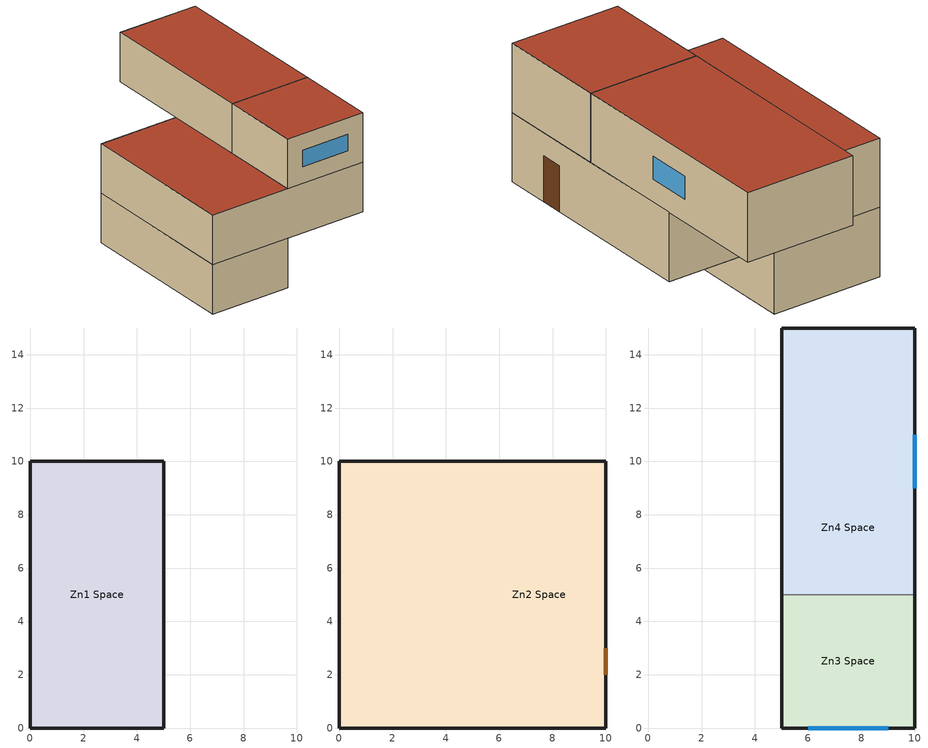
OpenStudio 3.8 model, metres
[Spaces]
Zn1 Space
 floor ground (Ext Slab Con): 5,10 5,0 0,0 0,10 z-3
 wall ground (Fnd Wall Con): 5,10 0,10 0,0 5,0 5,10 z-3:0
Zn2 Space
 floor ground (Ext Slab Con): 10,10 10,0 5,0 5,10 z0
 floor to Zn1 Space (Int Flr Con): 5,10 5,0 0,0 0,10 z0
 wall outside (Ext Wall Con): 10,10 0,10 0,0 10,0 10,10 z0:3
 door (Door Con): 10,2 10,3 z0:2
 roof outside (Ext Roof Con): 5,0 5,10 0,10 0,0 z3
Zn3 Space
 floor to Zn2 Space (Int Flr Con): 10,5 10,0 5,0 5,5 z3
 wall outside (Ext Wall Con): 5,5 5,0 10,0 10,5 z3:6
 wall to Zn4 Space (Int Wall Con): 10,5 5,5 z3:6
 window (Win Con): 6,0 9,0 z4:5
 roof outside (Ext Roof Con): 10,0 10,5 5,5 5,0 z6
Zn4 Space
 floor outside (Ext Flr Con): 10,15 10,10 5,10 5,15 z3
 floor to Zn2 Space (Int Flr Con): 10,10 10,5 5,5 5,10 z3
 wall outside (Ext Wall Con): 10,5 10,15 5,15 5,5 z3:6
 window (Win Con): 10,9 10,11 z4:5
 roof outside (Ext Roof Con): 10,5 10,15 5,15 5,5 z6
[Site]
Chicago O'Hare TMY3: Latitude {deg}=41.98; Longitude {deg}=-87.92; Time Zone {hr}=-6; Elevation {m}=201; Terrain=City
[Building]
Box: North Axis {deg}=0
[Material]
Name | Roughness | Thickness {m} | Conductivity {W/m-K} | Density {kg/m3} | Specific Heat {J/kg-K}
Insul Matl | MediumRough | 0.0508 | 0.03 | 43 | 1210
Gypsum Matl | MediumSmooth | 0.019 | 0.16 | 800 | 1090
Acoustic Tile Matl | MediumSmooth | 0.0191 | 0.06 | 368 | 590
Brick Matl | MediumRough | 0.1016 | 0.89 | 1920 | 790
Concrete Matl | MediumRough | 0.2032 | 1.95 | 2240 | 900
Wood Matl | MediumSmooth | 0.15 | 0.12 | 540 | 1210
[Material:AirGap]
Name | Thermal Resistance {m2-K/W}
Wall Air Gap Matl | 0.15
Ceiling Air Gap Matl | 0.18
[WindowMaterial:Glazing]
Glass Matl: Optical Data Type=SpectralAverage; Thickness {m}=0.003; Solar Transmittance at Normal Incidence=0.837; Front Side Solar Reflectance at Normal Incidence=0.075; Back Side Solar Reflectance at Normal Incidence=0.075; Visible Transmittance at Normal Incidence=0.898; Front Side Visible Reflectance at Normal Incidence=0.081; Back Side Visible Reflectance at Normal Incidence=0.081; Infrared Transmittance at Normal Incidence=0; Front Side Infrared Hemispherical Emissivity=0.84; Back Side Infrared Hemispherical Emissivity=0.84; Conductivity {W/m-K}=0.9
[WindowMaterial:Gas]
Wind Air Gap Matl: Gas Type=Air; Thickness {m}=0.0127
[Construction]
Ext Slab Con: Insul Matl, Concrete Matl
Int Flr Con: Concrete Matl
Ext Flr Con: Brick Matl, Insul Matl, Concrete Matl
Ext Wall Con: Brick Matl, Concrete Matl, Insul Matl, Wall Air Gap Matl, Gypsum Matl
Fnd Wall Con: Concrete Matl, Insul Matl, Wall Air Gap Matl, Gypsum Matl
Int Wall Con: Gypsum Matl, Wall Air Gap Matl, Gypsum Matl
Ext Roof Con: Concrete Matl, Insul Matl, Ceiling Air Gap Matl, Acoustic Tile Matl
Win Con: Glass Matl, Wind Air Gap Matl, Glass Matl
Door Con; Int Mass Con: Wood Matl
[ThermalZone] Multiplier=1; Use Ideal Air Loads=No
Name | Thermostat
Zn1 | Zn1 Tstat Setpt
Zn2 | Zn2 Tstat Setpt
Zn3 | Zn3 Tstat Setpt
Zn4 | Zn4 Tstat Setpt
[Sizing:Zone] Zone Cooling Design Supply Air Temperature Input Method=SupplyAirTemperature; Zone Cooling Design Supply Air Temperature {C}=14; Zone Cooling Design Supply Air Temperature Difference {deltaC}=11.11; Zone Heating Design Supply Air Temperature Input Method=SupplyAirTemperature; Zone Heating Design Supply Air Temperature {C}=40; Zone Heating Design Supply Air Temperature Difference {deltaC}=11.11; Zone Cooling Design Supply Air Humidity Ratio {kg-H2O/kg-air}=0.0085; Zone Heating Design Supply Air Humidity Ratio {kg-H2O/kg-air}=0.008; Cooling Design Air Flow Method=DesignDay; Heating Design Air Flow Method=DesignDay; Account for Dedicated Outdoor Air System=No; Dedicated Outdoor Air System Control Strategy=NeutralSupplyAir; Dedicated Outdoor Air Low Setpoint Temperature for Design {C}=autosize; Dedicated Outdoor Air High Setpoint Temperature for Design {C}=autosize; Zone Load Sizing Method=Sensible Load Only No Latent Load; Zone Latent Cooling Design Supply Air Humidity Ratio Input Method=HumidityRatioDifference; Zone Cooling Design Supply Air Humidity Ratio Difference {kgWater/kgDryAir}=0.005; Zone Latent Heating Design Supply Air Humidity Ratio Input Method=HumidityRatioDifference; Zone Humidification Design Supply Air Humidity Ratio Difference {kgWater/kgDryAir}=0.005
Zn1; Zn2; Zn3; Zn4
[Space]
Name | Thermal Zone
Zn1 Space | Zn1
Zn2 Space | Zn2
Zn3 Space | Zn3
Zn4 Space | Zn4
[ThermostatSetpoint:DualSetpoint] Heating Setpoint Temperature Schedule=Htg Setpt; Cooling Setpoint Temperature Schedule=Clg Setpt
Zn1 Tstat Setpt; Zn2 Tstat Setpt; Zn3 Tstat Setpt; Zn4 Tstat Setpt
[People:Definition] Number of People Calculation Method=People; Fraction Radiant=0.3; Enable ASHRAE 55 Comfort Warnings=No
Name | Number of People {people}
Zn1 People Definition | 1
Zn2 People Definition | 2
Zn3 People Definition | 3
Zn4 People Definition | 4
[People] Number of People Schedule=Always One Sch; Activity Level Schedule=Act Sch; Multiplier=1
Name | People Definition | Space or SpaceType
Zn1 People | Zn1 People Definition | Zn1 Space
Zn2 People | Zn2 People Definition | Zn2 Space
Zn3 People | Zn3 People Definition | Zn3 Space
Zn4 People | Zn4 People Definition | Zn4 Space
[Lights:Definition] Design Level Calculation Method=LightingLevel; Fraction Radiant=0.365; Fraction Visible=0.2; Return Air Fraction=0
Name | Lighting Level {W}
Zn1 Lights Definition | 100
Zn2 Lights Definition | 200
Zn3 Lights Definition | 300
Zn4 Lights Definition | 400
[Lights] Schedule=Always One Sch; Fraction Replaceable=1
Name | Lights Definition | Space or SpaceType
Zn1 Lights | Zn1 Lights Definition | Zn1 Space
Zn2 Lights | Zn2 Lights Definition | Zn2 Space
Zn3 Lights | Zn3 Lights Definition | Zn3 Space
Zn4 Lights | Zn4 Lights Definition | Zn4 Space
[ElectricEquipment:Definition] Design Level Calculation Method=EquipmentLevel; Fraction Latent=0; Fraction Radiant=0.5; Fraction Lost=0
Name | Design Level {W}
Zn1 Ele Equip Definition | 100
Zn2 Ele Equip Definition | 200
Zn3 Ele Equip Definition | 300
Zn4 Ele Equip Definition | 400
[ElectricEquipment] Schedule=Always One Sch
Name | Electric Equipment Definition | Space or SpaceType
Zn1 Ele Equip | Zn1 Ele Equip Definition | Zn1 Space
Zn2 Ele Equip | Zn2 Ele Equip Definition | Zn2 Space
Zn3 Ele Equip | Zn3 Ele Equip Definition | Zn3 Space
Zn4 Ele Equip | Zn4 Ele Equip Definition | Zn4 Space
[GasEquipment:Definition] Design Level Calculation Method=EquipmentLevel; Fraction Latent=0; Fraction Radiant=0.3; Fraction Lost=0
Name | Design Level {W}
Zn1 Gas Equip Definition | 100
Zn2 Gas Equip Definition | 200
Zn3 Gas Equip Definition | 300
Zn4 Gas Equip Definition | 400
[GasEquipment] Schedule=Always One Sch
Name | Gas Equipment Definition | Space or SpaceType
Zn1 Gas Equip | Zn1 Gas Equip Definition | Zn1 Space
Zn2 Gas Equip | Zn2 Gas Equip Definition | Zn2 Space
Zn3 Gas Equip | Zn3 Gas Equip Definition | Zn3 Space
Zn4 Gas Equip | Zn4 Gas Equip Definition | Zn4 Space
[HotWaterEquipment:Definition] Design Level Calculation Method=EquipmentLevel; Fraction Latent=0.2; Fraction Radiant=0.1; Fraction Lost=0.5
Name | Design Level {W}
Zn1 Hot Water Equip Definition | 100
Zn2 Hot Water Equip Definition | 200
Zn3 Hot Water Equip Definition | 300
Zn4 Hot Water Equip Definition | 400
[HotWaterEquipment] Schedule=Always One Sch
Name | Hot Water Equipment Definition | Space or SpaceType
Zn1 Hot Water Equip | Zn1 Hot Water Equip Definition | Zn1 Space
Zn2 Hot Water Equip | Zn2 Hot Water Equip Definition | Zn2 Space
Zn3 Hot Water Equip | Zn3 Hot Water Equip Definition | Zn3 Space
Zn4 Hot Water Equip | Zn4 Hot Water Equip Definition | Zn4 Space
[OtherEquipment:Definition] Design Level Calculation Method=EquipmentLevel; Fraction Latent=0; Fraction Radiant=0.3; Fraction Lost=0
Name | Design Level {W}
Zn1 Other Equip Definition | 100
Zn2 Other Equip Definition | 200
Zn3 Other Equip Definition | 300
Zn4 Other Equip Definition | 400
[OtherEquipment] Schedule=Always One Sch
Name | Other Equipment Definition | Space or SpaceType
Zn1 Other Equip | Zn1 Other Equip Definition | Zn1 Space
Zn2 Other Equip | Zn2 Other Equip Definition | Zn2 Space
Zn3 Other Equip | Zn3 Other Equip Definition | Zn3 Space
Zn4 Other Equip | Zn4 Other Equip Definition | Zn4 Space
[InternalMass:Definition] Construction=Int Mass Con; Design Level Calculation Method=SurfaceArea
Name | Surface Area {m2}
Zn1 Int Mass Definition; Zn4 Int Mass Definition | 50
Zn2 Int Mass Definition | 100
Zn3 Int Mass Definition | 25
[InternalMass] Multiplier=1
Name | Internal Mass Definition | Space or SpaceType
Zn1 Int Mass | Zn1 Int Mass Definition | Zn1 Space
Zn2 Int Mass | Zn2 Int Mass Definition | Zn2 Space
Zn3 Int Mass | Zn3 Int Mass Definition | Zn3 Space
Zn4 Int Mass | Zn4 Int Mass Definition | Zn4 Space
[SpaceInfiltration:DesignFlowRate] Schedule=Always One Sch; Design Flow Rate Calculation Method=AirChanges/Hour; Air Changes per Hour {1/hr}=1; Constant Term Coefficient=0.606; Temperature Term Coefficient=0.03636; Velocity Term Coefficient=0.117717; Velocity Squared Term Coefficient=0
Name | Space or SpaceType
Zn1 Infil | Zn1 Space
Zn2 Infil | Zn2 Space
Zn3 Infil | Zn3 Space
Zn4 Infil | Zn4 Space
[Schedule:Constant]
Name | Value
Clg Setpt | 23
Htg Setpt | 21
Always One Sch | 1
Act Sch | 147
